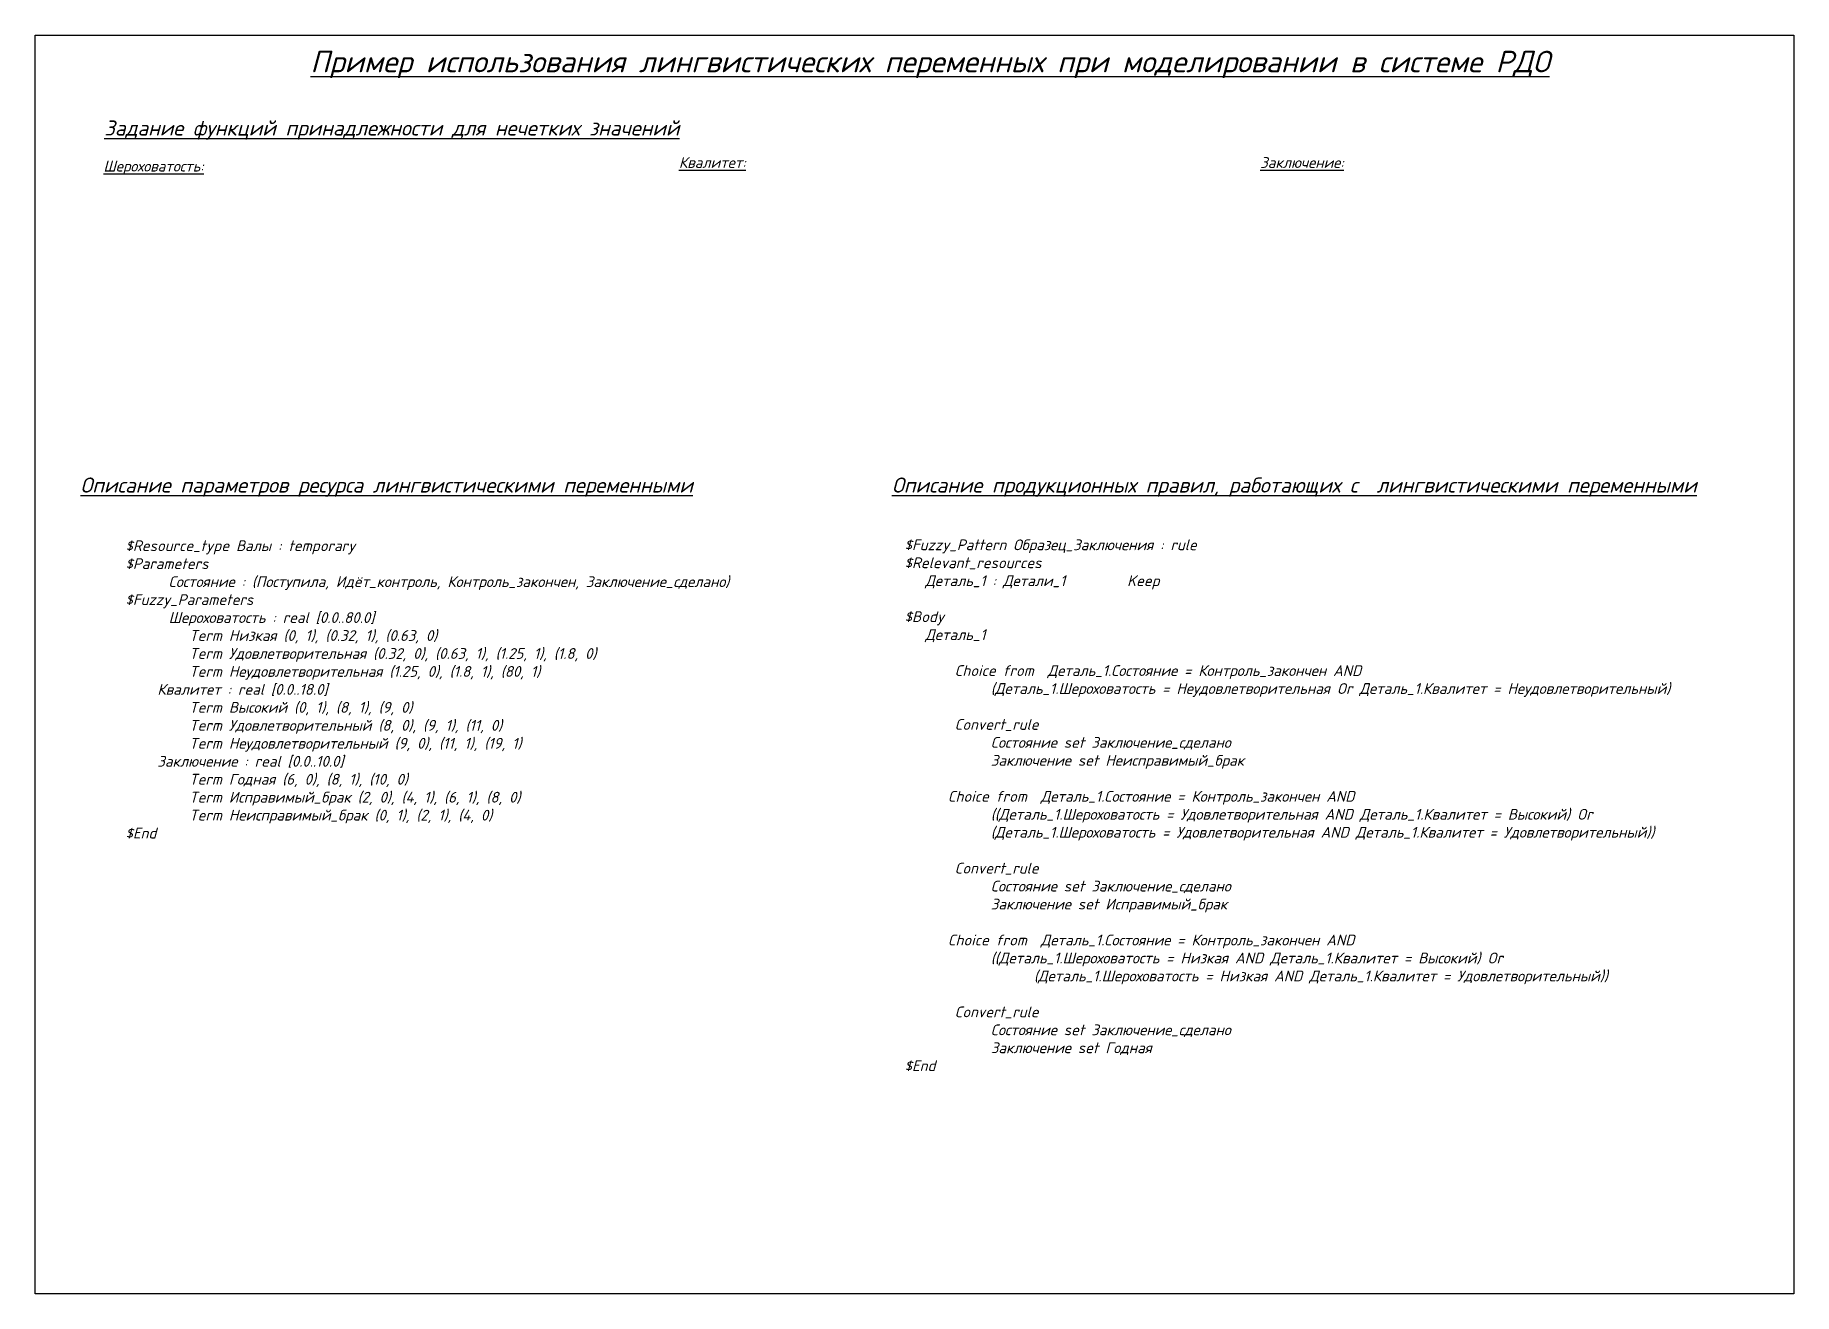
# Model space of a CAD drawing. Header units: millimetres. Extents: x 27485 to 28301, y 47563 to 48147.
import ezdxf

# ---------------------------------------------------------------- set-up
doc = ezdxf.new("R2010")
doc.units = ezdxf.units.MM
doc.header["$LTSCALE"] = 100
doc.layers.add('Тонкая', color=7, linetype='CONTINUOUS')
doc.styles.add('ГОСТ_W', font='isocpeui.ttf')

msp = doc.modelspace()

# ---------------------------------------------------------------- linework, layer by layer
at = {"layer": 'Тонкая', "ltscale": 0.005}
msp.add_lwpolyline([(27485.46, 48146.74), (28301.46, 48146.74), (28301.46, 47562.74), (27485.46, 47562.74)], close=True, dxfattribs=at)

# ---------------------------------------------------------------- texts
at = {"layer": 'Тонкая', "ltscale": 0.005, "attachment_point": 1, "style": 'ГОСТ_W'}
for s, insert, char_height, width in [('{\\LПример использования лингвистических переменных при моделировании в системе РДО}', (27613.15, 48139.5), 10, 604.2145), ('{\\LЗадание функций принадлежности для нечетких значений}', (27517.49, 48107.17), 7, 291.6294), ('{\\LШероховатость:}', (27517.11, 48088.47), 5, 291.6294), ('{\\LКвалитет:}', (27784.15, 48090.15), 5, 43.0701), ('{\\LЗаключение:}', (28053.87, 48090.15), 5, 43.0701), ('{\\LОписание параметров ресурса лингвистическими переменными}', (27506.45, 47941.5), 7, 291.6294), ('{\\LОписание продукционных правил, работающих с  лингвистическими переменными}', (27883.01, 47941.5), 7, 377.4852), ('{\\fISOCPEUR|b1|i1|c204|p34;$Resource_type} Валы : {\\fISOCPEUR|b1|i1|c204|p34;temporary\\P$Parameters\\H1.3333x; \\H0.75x;\\P}^IСостояние : (Поступила, Идёт_контроль, Контроль_закончен, Заключение_сделано){\\H1.3222x; }\\P{\\fISOCPEUR|b1|i1|c204|p34;$Fuzzy_Parameters\\H1.2759x; \\H0.78374x;\\P}^IШероховатость : {\\fISOCPEUR|b1|i1|c204|p34;real }[0.0..80.0]{\\H1.3414x; }\\P\\pl29.5;{\\fISOCPEUR|b1|i1|c204|p34;Term} Низкая (0, 1), (0.32, 1), (0.63, 0){\\H1.3695x; }\\P{\\fISOCPEUR|b1|i1|c204|p34;Term }Удовлетворительная (0.32, 0), (0.63, 1), (1.25, 1), (1.8, 0){\\H1.3602x; }\\P{\\fISOCPEUR|b1|i1|c204|p34;Term }Неудовлетворительная (1.25, 0), (1.8, 1), (80, 1)^I{\\H1.3633x; }\\P\\pi14.75,l0;Квалитет : {\\fISOCPEUR|b1|i1|c204|p34;real }[0.0..18.0]{\\H1.3622x; }\\P\\pi0,l29.5;{\\fISOCPEUR|b1|i1|c204|p34;Term }Высокий (0, 1), (8, 1), (9, 0){\\H1.3626x; }\\P{\\fISOCPEUR|b1|i1|c204|p34;Term }Удовлетворительный (8, 0), (9, 1), (11, 0){\\H1.3625x; }\\P{\\fISOCPEUR|b1|i1|c204|p34;Term }Неудовлетворительный (9, 0), (11, 1), (19, 1){\\H1.3625x; }\\P\\pi14.75,l0;Заключение : {\\fISOCPEUR|b1|i1|c204|p34;real }[0.0..10.0]{\\H1.3625x; }\\P\\pi0,l29.5;{\\fISOCPEUR|b1|i1|c204|p34;Term }Годная (6, 0), (8, 1), (10, 0){\\H1.3625x; }\\P{\\fISOCPEUR|b1|i1|c204|p34;Term }Исправимый_брак (2, 0), (4, 1), (6, 1), (8, 0){\\H1.3625x; }\\P{\\fISOCPEUR|b1|i1|c204|p34;Term }Неисправимый_брак (0, 1), (2, 1), (4, 0){\\H1.3625x; }\\P\\pl0;{\\fISOCPEUR|b1|i1|c204|p34;$End\\H1.2625x; }', (27527.39, 47912.36), 5, 323.9817), ('{\\fISOCPEUR|b1|i1|c204|p34;$Fuzzy_Pattern} Образец_Заключения : {\\fISOCPEUR|b1|i1|c204|p34;rule\\P$Relevant_resources\\H1.3333x; \\H0.75x;\\P}   Деталь_1 : Детали_1         {\\fISOCPEUR|b1|i1|c204|p34;Keep\\H1.2222x; \\H0.81818x;\\P\\H1.2593x; \\H0.79412x;\\P$Body\\H1.2469x; \\H0.80198x;\\P}   Деталь_1{\\H1.251x; }\\P{\\H1.2497x; }\\P   ^I {\\fISOCPEUR|b1|i1|c204|p34;Choice from}  Деталь_1.Состояние = Контроль_закончен {\\fISOCPEUR|b1|i1|c204|p34;AND\\fISOCPEUR|b0|i1|c204|p34;\\H1.2501x; }\\P^I ^I(Деталь_1.Шероховатость = Неудовлетворительная {\\fISOCPEUR|b1|i1|c204|p34;Or }Деталь_1.Квалитет = Неудовлетворительный){\\H1.35x; }\\P{\\H1.2667x; }\\P^I {\\fISOCPEUR|b1|i1|c204|p34;Convert_rule\\H1.2444x; \\H0.80357x;\\P}^I^IСостояние {\\fISOCPEUR|b1|i1|c204|p34;set }Заключение_сделано{\\H1.2519x; }\\P^I^IЗаключение {\\fISOCPEUR|b1|i1|c204|p34;set }Неисправимый_брак{\\H1.2494x; }\\P{\\H1.2502x; }\\P^I{\\fISOCPEUR|b1|i1|c204|p34;Choice from } Деталь_1.Состояние = Контроль_закончен {\\fISOCPEUR|b1|i1|c204|p34;AND\\fISOCPEUR|b0|i1|c204|p34;\\H1.2499x; }\\P\\pl14.75;^I^I((Деталь_1.Шероховатость = Удовлетворительная {\\fISOCPEUR|b1|i1|c204|p34;AND }Деталь_1.Квалитет = Высокий) {\\fISOCPEUR|b1|i1|c204|p34;Or\\fISOCPEUR|b0|i1|c204|p34;\\H1.35x; }\\P ^I^I(Деталь_1.Шероховатость = Удовлетворительная {\\fISOCPEUR|b1|i1|c204|p34;AND }Деталь_1.Квалитет = Удовлетворительный)){\\H1.3667x; }\\P\\pl0;{\\H1.2611x; }\\P^I {\\fISOCPEUR|b1|i1|c204|p34;Convert_rule\\H1.2463x; \\H0.80238x;\\P}^I^IСостояние {\\fISOCPEUR|b1|i1|c204|p34;set }Заключение_сделано{\\H1.2512x; }\\P^I^IЗаключение {\\fISOCPEUR|b1|i1|c204|p34;set }Исправимый_брак{\\H1.2496x; }\\P{\\H1.2501x; }\\P^I{\\fISOCPEUR|b1|i1|c204|p34;Choice from  }Деталь_1.Состояние = Контроль_закончен {\\fISOCPEUR|b1|i1|c204|p34;AND\\fISOCPEUR|b0|i1|c204|p34;\\H1.25x; }\\P^I ^I((Деталь_1.Шероховатость = Низкая {\\fISOCPEUR|b1|i1|c204|p34;AND }Деталь_1.Квалитет = Высокий) {\\fISOCPEUR|b1|i1|c204|p34;Or\\fISOCPEUR|b0|i1|c204|p34;\\H1.35x; }\\P\\pl14.75;  ^I^I(Деталь_1.Шероховатость = Низкая {\\fISOCPEUR|b1|i1|c204|p34;AND }Деталь_1.Квалитет = Удовлетворительный)){\\H1.3667x; }\\P\\pl0;{\\H1.2611x; }\\P^I{\\fISOCPEUR|b1|i1|c204|p34; Convert_rule\\H1.2463x; \\H0.80238x;\\P}^I^IСостояние {\\fISOCPEUR|b1|i1|c204|p34;set }Заключение_сделано{\\H1.2512x; }\\P^I^IЗаключение {\\fISOCPEUR|b1|i1|c204|p34;set }Годная{\\H1.2496x; }\\P{\\fISOCPEUR|b1|i1|c204|p34;$End\\H1.2501x; }', (27888.88, 47912.77), 5, 447.4004)]:
    msp.add_mtext(s, dxfattribs=dict(at, insert=insert, char_height=char_height, width=width))

doc.saveas('drawing.dxf')
